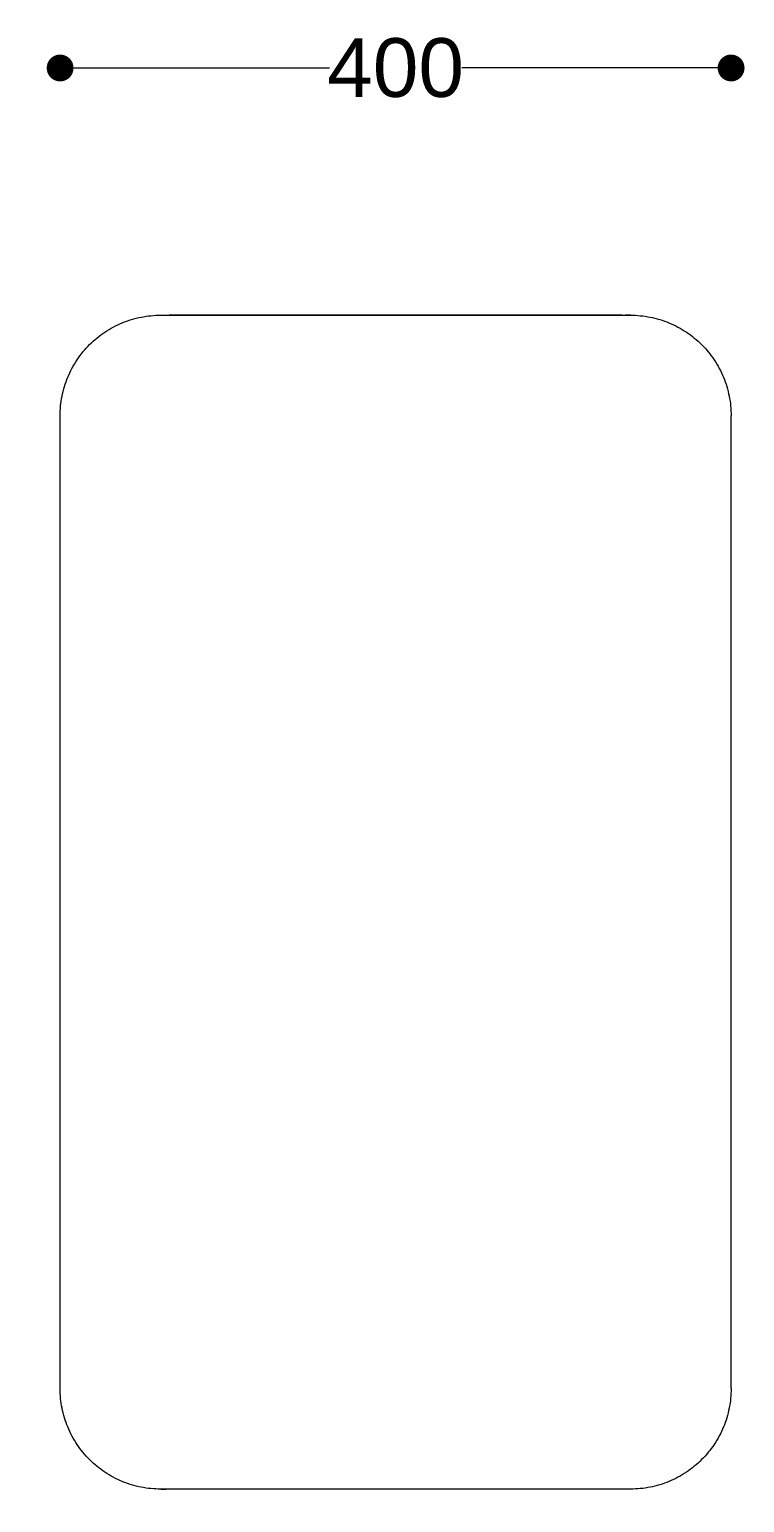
# Model space of a CAD drawing. Header units: millimetres. Extents: x 27990 to 31024, y 14151 to 18280.
# Drawn here: x 29012 to 29438, y 15706 to 16584 of the extents above; entities that cross this region are included whole.
import ezdxf

# ---------------------------------------------------------------- set-up
doc = ezdxf.new("R2010")
doc.units = ezdxf.units.MM
doc.header["$LTSCALE"] = 3
doc.layers.add('Warstwa 1', color=7, linetype='Continuous')
doc.styles.get("Standard").update_dxf_attribs({"font": 'arial.ttf'})
doc.dimstyles.new('MATEUSZ', dxfattribs={"dimtxt": 35, "dimasz": 16, "dimexe": 0.18, "dimexo": 0.0625, "dimgap": 0.09, "dimtad": 0, "dimdec": 0, "dimdsep": 46, "dimtxsty": 'Standard', "dimblk": 'DOT', "dimcen": 0.09, "dimse1": 1, "dimse2": 1, "dimadec": 0, "dimazin": 0, "dimtfac": 1, "dimtdec": 0, "dimtofl": 0, "dimtmove": 0, "dimatfit": 3, "dimfxl": 0, "dimtolj": 1, "dimtzin": 0, "dimlwd": 9, "dimlwe": 9, "dimarcsym": 0})

# ---------------------------------------------------------------- blocks, each defined once
blk = doc.blocks.new('_Dot')
at = {"color": 0, "linetype": 'ByBlock', "lineweight": -2}
blk.add_line((-0.5, 0), (-1, 0), dxfattribs=at)
at = {"color": 0, "linetype": 'ByBlock', "const_width": 0.5}
blk.add_lwpolyline([(-0.25, 0, 1), (0.25, 0, 1)], format="xyb", close=True, dxfattribs=at)
blk = doc.blocks.new('*D15')
at = {"color": 0, "lineweight": 9}
for p, q in [((29045.91, 16561.44), (29190.51, 16561.44)), ((29413.91, 16561.44), (29269.31, 16561.44))]:
    blk.add_line(p, q, dxfattribs=at)
at = {"layer": 'Defpoints', "color": 0}
for p in [(29029.91, 16561.44), (29029.91, 16064.04), (29429.91, 15774.04)]:
    blk.add_point(p, dxfattribs=at)
at = {"color": 0, "lineweight": 9, "xscale": 16, "yscale": 16, "zscale": 16, "rotation": 180}
blk.add_blockref('_Dot', (29029.91, 16561.44), dxfattribs=at)
at = {"color": 0, "lineweight": 9, "xscale": 16, "yscale": 16, "zscale": 16}
blk.add_blockref('_Dot', (29429.91, 16561.44), dxfattribs=at)
at = {"color": 0, "insert": (29229.91, 16561.44), "char_height": 35, "attachment_point": 5}
blk.add_mtext('\\A1;400', dxfattribs=at)
blk = doc.blocks.new('*D16')
at = {"color": 0, "lineweight": 9}
for p, q in [((28852.85, 16398.04), (28852.85, 16102.59)), ((28852.85, 15730.04), (28852.85, 16025.49))]:
    blk.add_line(p, q, dxfattribs=at)
at = {"layer": 'Defpoints', "color": 0}
for p in [(29105.66, 16414.04), (28852.85, 15714.04), (29369.91, 15714.04)]:
    blk.add_point(p, dxfattribs=at)
at = {"color": 0, "lineweight": 9, "xscale": 16, "yscale": 16, "zscale": 16}
for p, rotation in [((28852.85, 16414.04), 90), ((28852.85, 15714.04), 270)]:
    blk.add_blockref('_Dot', p, dxfattribs=dict(at, rotation=rotation))
at = {"color": 0, "insert": (28852.85, 16064.04), "char_height": 35, "attachment_point": 5, "rotation": 90}
blk.add_mtext('\\A1;700', dxfattribs=at)

msp = doc.modelspace()

# ---------------------------------------------------------------- linework, layer by layer
at = {"layer": 'Warstwa 1', "lineweight": 15}
for points in [[(29089.91, 16414.04), (29369.91, 16414.04)], [(29089.91, 16414.04), (29369.91, 16414.04)], [(29089.91, 16414.04), (29369.91, 16414.04)], [(29089.91, 16414.04), (29369.91, 16414.04)], [(29364.91, 16414.04), (29094.91, 16414.04)], [(29094.91, 16414.04), (29364.91, 16414.04)], [(29134.91, 16414.04), (29324.91, 16414.04)], [(29324.91, 16414.04), (29134.91, 16414.04)], [(29324.91, 16414.04), (29328.91, 16414.04)], [(29328.91, 16414.04), (29324.91, 16414.04)], [(29369.91, 16414.04), (29366.91, 16414.04)], [(29366.91, 16414.04), (29366.91, 16414.04)], [(29366.91, 16414.04), (29369.91, 16414.04)], [(29369.91, 16414.04), (29369.91, 16414.04)], [(29029.91, 15774.04), (29029.91, 16354.04)], [(29029.91, 15774.04), (29029.91, 16354.04)], [(29029.91, 15774.04), (29029.91, 16354.04)], [(29029.91, 15774.04), (29029.91, 16354.04)], [(29029.91, 16316.04), (29029.91, 16352.04)], [(29029.91, 16316.04), (29029.91, 16352.04)], [(29429.91, 15774.04), (29429.91, 16354.04)], [(29369.91, 15714.04), (29089.91, 15714.04)], [(29369.91, 15714.04), (29089.91, 15714.04)], [(29369.91, 15714.04), (29089.91, 15714.04)], [(29369.91, 15714.04), (29089.91, 15714.04)], [(29092.91, 15714.04), (29089.91, 15714.04)], [(29089.91, 15714.04), (29089.91, 15714.04)], [(29089.91, 15714.04), (29092.91, 15714.04)], [(29092.91, 15714.04), (29092.91, 15714.04)]]:
    msp.add_lwpolyline(points, dxfattribs=at)
for points in [[(29029.91, 16354.04), (29029.91, 16357.96), (29030.3, 16361.89), (29031.07, 16365.74), (29031.83, 16369.6), (29032.98, 16373.37), (29034.48, 16377), (29035.98, 16380.63), (29037.84, 16384.11), (29040.02, 16387.37), (29042.21, 16390.64), (29044.71, 16393.69), (29047.49, 16396.46), (29050.26, 16399.24), (29053.31, 16401.74), (29056.58, 16403.93), (29059.84, 16406.11), (29063.32, 16407.97), (29066.95, 16409.47), (29070.58, 16410.97), (29074.35, 16412.12), (29078.21, 16412.88), (29082.06, 16413.65), (29085.99, 16414.04), (29089.91, 16414.04)], [(29029.91, 16354.04), (29029.91, 16357.96), (29030.3, 16361.89), (29031.07, 16365.74), (29031.83, 16369.6), (29032.98, 16373.37), (29034.48, 16377), (29035.98, 16380.63), (29037.84, 16384.11), (29040.02, 16387.37), (29042.21, 16390.64), (29044.71, 16393.69), (29047.49, 16396.46), (29050.26, 16399.24), (29053.31, 16401.74), (29056.58, 16403.93), (29059.84, 16406.11), (29063.32, 16407.97), (29066.95, 16409.47), (29070.58, 16410.97), (29074.35, 16412.12), (29078.21, 16412.88), (29082.06, 16413.65), (29085.99, 16414.04), (29089.91, 16414.04)], [(29029.91, 16354.04), (29029.91, 16357.96), (29030.3, 16361.89), (29031.07, 16365.74), (29031.83, 16369.6), (29032.98, 16373.37), (29034.48, 16377), (29035.98, 16380.63), (29037.84, 16384.11), (29040.02, 16387.37), (29042.21, 16390.64), (29044.71, 16393.69), (29047.49, 16396.46), (29050.26, 16399.24), (29053.31, 16401.74), (29056.58, 16403.93), (29059.84, 16406.11), (29063.32, 16407.97), (29066.95, 16409.47), (29070.58, 16410.97), (29074.35, 16412.12), (29078.21, 16412.88), (29082.06, 16413.65), (29085.99, 16414.04), (29089.91, 16414.04)], [(29029.91, 16354.04), (29029.91, 16357.96), (29030.3, 16361.89), (29031.07, 16365.74), (29031.83, 16369.6), (29032.98, 16373.37), (29034.48, 16377), (29035.98, 16380.63), (29037.84, 16384.11), (29040.02, 16387.37), (29042.21, 16390.64), (29044.71, 16393.69), (29047.49, 16396.46), (29050.26, 16399.24), (29053.31, 16401.74), (29056.58, 16403.93), (29059.84, 16406.11), (29063.32, 16407.97), (29066.95, 16409.47), (29070.58, 16410.97), (29074.35, 16412.12), (29078.21, 16412.88), (29082.06, 16413.65), (29085.99, 16414.04), (29089.91, 16414.04)], [(29369.91, 16414.04), (29373.83, 16414.04), (29377.76, 16413.65), (29381.62, 16412.88), (29385.47, 16412.12), (29389.25, 16410.97), (29392.87, 16409.47), (29396.5, 16407.97), (29399.98, 16406.11), (29403.25, 16403.93), (29406.51, 16401.74), (29409.56, 16399.24), (29412.34, 16396.46), (29415.12, 16393.69), (29417.62, 16390.64), (29419.8, 16387.37), (29421.98, 16384.11), (29423.84, 16380.63), (29425.35, 16377), (29426.85, 16373.37), (29427.99, 16369.6), (29428.76, 16365.74), (29429.53, 16361.89), (29429.91, 16357.96), (29429.91, 16354.04)], [(29369.91, 16414.04), (29373.83, 16414.04), (29377.76, 16413.65), (29381.62, 16412.88), (29385.47, 16412.12), (29389.25, 16410.97), (29392.87, 16409.47), (29396.5, 16407.97), (29399.98, 16406.11), (29403.25, 16403.93), (29406.51, 16401.74), (29409.56, 16399.24), (29412.34, 16396.46), (29415.12, 16393.69), (29417.62, 16390.64), (29419.8, 16387.37), (29421.98, 16384.11), (29423.84, 16380.63), (29425.35, 16377), (29426.85, 16373.37), (29427.99, 16369.6), (29428.76, 16365.74), (29429.53, 16361.89), (29429.91, 16357.96), (29429.91, 16354.04)], [(29369.91, 16414.04), (29373.83, 16414.04), (29377.76, 16413.65), (29381.62, 16412.88), (29385.47, 16412.12), (29389.25, 16410.97), (29392.87, 16409.47), (29396.5, 16407.97), (29399.98, 16406.11), (29403.25, 16403.93), (29406.51, 16401.74), (29409.56, 16399.24), (29412.34, 16396.46), (29415.12, 16393.69), (29417.62, 16390.64), (29419.8, 16387.37), (29421.98, 16384.11), (29423.84, 16380.63), (29425.35, 16377), (29426.85, 16373.37), (29427.99, 16369.6), (29428.76, 16365.74), (29429.53, 16361.89), (29429.91, 16357.96), (29429.91, 16354.04)], [(29369.91, 16414.04), (29373.83, 16414.04), (29377.76, 16413.65), (29381.62, 16412.88), (29385.47, 16412.12), (29389.25, 16410.97), (29392.87, 16409.47), (29396.5, 16407.97), (29399.98, 16406.11), (29403.25, 16403.93), (29406.51, 16401.74), (29409.56, 16399.24), (29412.34, 16396.46), (29415.12, 16393.69), (29417.62, 16390.64), (29419.8, 16387.37), (29421.98, 16384.11), (29423.84, 16380.63), (29425.35, 16377), (29426.85, 16373.37), (29427.99, 16369.6), (29428.76, 16365.74), (29429.53, 16361.89), (29429.91, 16357.96), (29429.91, 16354.04)], [(29089.91, 15714.04), (29085.99, 15714.04), (29082.06, 15714.42), (29078.21, 15715.19), (29074.35, 15715.96), (29070.58, 15717.1), (29066.95, 15718.6), (29063.32, 15720.11), (29059.84, 15721.97), (29056.58, 15724.15), (29053.31, 15726.33), (29050.26, 15728.83), (29047.49, 15731.61), (29044.71, 15734.39), (29042.21, 15737.44), (29040.02, 15740.7), (29037.84, 15743.97), (29035.98, 15747.45), (29034.48, 15751.08), (29032.98, 15754.7), (29031.83, 15758.48), (29031.07, 15762.33), (29030.3, 15766.18), (29029.91, 15770.12), (29029.91, 15774.04)], [(29089.91, 15714.04), (29085.99, 15714.04), (29082.06, 15714.42), (29078.21, 15715.19), (29074.35, 15715.96), (29070.58, 15717.1), (29066.95, 15718.6), (29063.32, 15720.11), (29059.84, 15721.97), (29056.58, 15724.15), (29053.31, 15726.33), (29050.26, 15728.83), (29047.49, 15731.61), (29044.71, 15734.39), (29042.21, 15737.44), (29040.02, 15740.7), (29037.84, 15743.97), (29035.98, 15747.45), (29034.48, 15751.08), (29032.98, 15754.7), (29031.83, 15758.48), (29031.07, 15762.33), (29030.3, 15766.18), (29029.91, 15770.12), (29029.91, 15774.04)], [(29089.91, 15714.04), (29085.99, 15714.04), (29082.06, 15714.42), (29078.21, 15715.19), (29074.35, 15715.96), (29070.58, 15717.1), (29066.95, 15718.6), (29063.32, 15720.11), (29059.84, 15721.97), (29056.58, 15724.15), (29053.31, 15726.33), (29050.26, 15728.83), (29047.49, 15731.61), (29044.71, 15734.39), (29042.21, 15737.44), (29040.02, 15740.7), (29037.84, 15743.97), (29035.98, 15747.45), (29034.48, 15751.08), (29032.98, 15754.7), (29031.83, 15758.48), (29031.07, 15762.33), (29030.3, 15766.18), (29029.91, 15770.12), (29029.91, 15774.04)], [(29089.91, 15714.04), (29085.99, 15714.04), (29082.06, 15714.42), (29078.21, 15715.19), (29074.35, 15715.96), (29070.58, 15717.1), (29066.95, 15718.6), (29063.32, 15720.11), (29059.84, 15721.97), (29056.58, 15724.15), (29053.31, 15726.33), (29050.26, 15728.83), (29047.49, 15731.61), (29044.71, 15734.39), (29042.21, 15737.44), (29040.02, 15740.7), (29037.84, 15743.97), (29035.98, 15747.45), (29034.48, 15751.08), (29032.98, 15754.7), (29031.83, 15758.48), (29031.07, 15762.33), (29030.3, 15766.18), (29029.91, 15770.12), (29029.91, 15774.04)], [(29429.91, 15774.04), (29429.91, 15770.12), (29429.53, 15766.18), (29428.76, 15762.33), (29427.99, 15758.48), (29426.85, 15754.7), (29425.35, 15751.08), (29423.84, 15747.45), (29421.98, 15743.97), (29419.8, 15740.7), (29417.62, 15737.44), (29415.12, 15734.39), (29412.34, 15731.61), (29409.56, 15728.83), (29406.51, 15726.33), (29403.25, 15724.15), (29399.98, 15721.97), (29396.5, 15720.11), (29392.87, 15718.6), (29389.25, 15717.1), (29385.47, 15715.96), (29381.62, 15715.19), (29377.76, 15714.42), (29373.83, 15714.04), (29369.91, 15714.04)], [(29429.91, 15774.04), (29429.91, 15770.12), (29429.53, 15766.18), (29428.76, 15762.33), (29427.99, 15758.48), (29426.85, 15754.7), (29425.35, 15751.08), (29423.84, 15747.45), (29421.98, 15743.97), (29419.8, 15740.7), (29417.62, 15737.44), (29415.12, 15734.39), (29412.34, 15731.61), (29409.56, 15728.83), (29406.51, 15726.33), (29403.25, 15724.15), (29399.98, 15721.97), (29396.5, 15720.11), (29392.87, 15718.6), (29389.25, 15717.1), (29385.47, 15715.96), (29381.62, 15715.19), (29377.76, 15714.42), (29373.83, 15714.04), (29369.91, 15714.04)], [(29429.91, 15774.04), (29429.91, 15770.12), (29429.53, 15766.18), (29428.76, 15762.33), (29427.99, 15758.48), (29426.85, 15754.7), (29425.35, 15751.08), (29423.84, 15747.45), (29421.98, 15743.97), (29419.8, 15740.7), (29417.62, 15737.44), (29415.12, 15734.39), (29412.34, 15731.61), (29409.56, 15728.83), (29406.51, 15726.33), (29403.25, 15724.15), (29399.98, 15721.97), (29396.5, 15720.11), (29392.87, 15718.6), (29389.25, 15717.1), (29385.47, 15715.96), (29381.62, 15715.19), (29377.76, 15714.42), (29373.83, 15714.04), (29369.91, 15714.04)], [(29429.91, 15774.04), (29429.91, 15770.12), (29429.53, 15766.18), (29428.76, 15762.33), (29427.99, 15758.48), (29426.85, 15754.7), (29425.35, 15751.08), (29423.84, 15747.45), (29421.98, 15743.97), (29419.8, 15740.7), (29417.62, 15737.44), (29415.12, 15734.39), (29412.34, 15731.61), (29409.56, 15728.83), (29406.51, 15726.33), (29403.25, 15724.15), (29399.98, 15721.97), (29396.5, 15720.11), (29392.87, 15718.6), (29389.25, 15717.1), (29385.47, 15715.96), (29381.62, 15715.19), (29377.76, 15714.42), (29373.83, 15714.04), (29369.91, 15714.04)]]:
    msp.add_open_spline(points, degree=3, knots=[0, 0, 0, 0, 1, 1, 1, 2, 2, 2, 3, 3, 3, 4, 4, 4, 5, 5, 5, 6, 6, 6, 7, 7, 7, 8, 8, 8, 8], dxfattribs=at)

# ---------------------------------------------------------------- dimensions: what is measured, and where the dimension line sits
for base, p1, p2, angle, picture, middle in [((29029.91, 16561.44), (29429.91, 15774.04), (29029.91, 16064.04), 180, '*D15', (29229.91, 16561.44)), ((28852.85, 15714.04), (29105.66, 16414.04), (29369.91, 15714.04), 90, '*D16', (28852.85, 16064.04))]:
    dim = msp.add_linear_dim(base=base, p1=p1, p2=p2, angle=angle, dimstyle='MATEUSZ')
    dim.commit()
    dim.dimension.update_dxf_attribs({"geometry": picture, "text_midpoint": middle})

doc.saveas('drawing.dxf')
